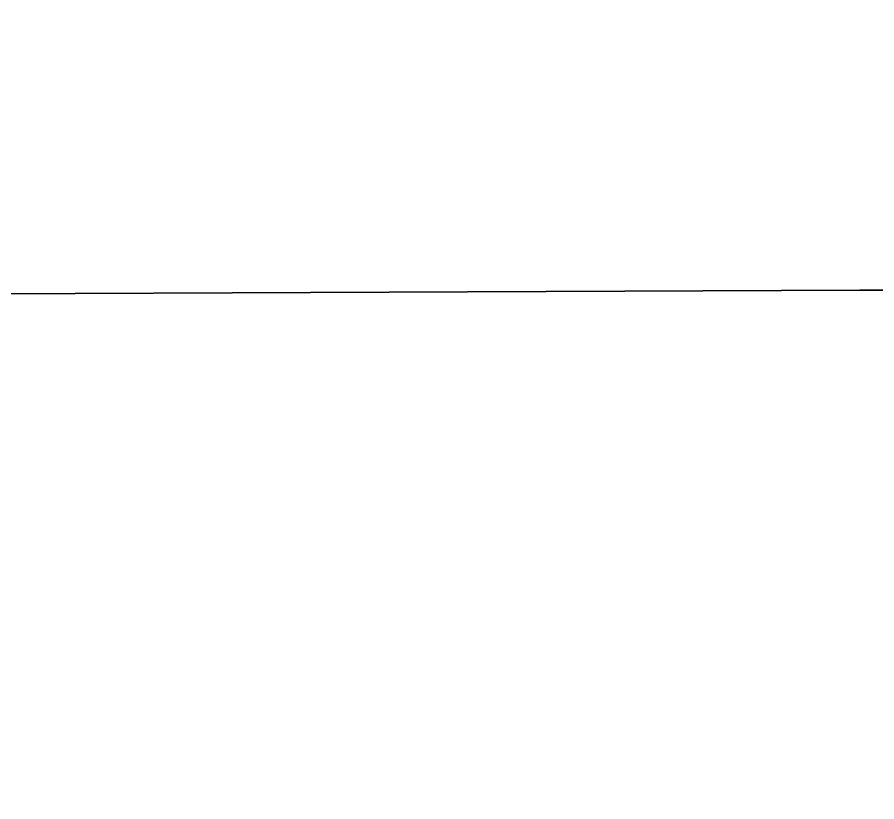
# Model space of a CAD drawing. Header units: millimetres. Extents: x 0 to 1796, y -943 to 816.
# Drawn here: x 568.774754 to 568.779677, y -501.545958 to -501.541463 of the extents above; entities that cross this region are included whole.
import ezdxf

# ---------------------------------------------------------------- set-up
doc = ezdxf.new("R2010")
doc.units = ezdxf.units.MM
doc.layers.add('Blocks', color=7, linetype='Continuous')
doc.layers.add('Blocks$Inner', color=7, linetype='Continuous', lineweight=25, true_color=0x007f00)
doc.layers.add('Blocks$Outline', color=7, linetype='Continuous', lineweight=35, true_color=0xff3f3f)

# ---------------------------------------------------------------- blocks, each defined once
blk = doc.blocks.new('Balcony Chair Top')
at = {"layer": 'Blocks$Inner'}
for points in [[(529.0778821, 211.9531806), (528.0686404, 211.9502949), (527.0606706, 211.9468829), (526.0534938, 211.9429436)], [(526.0534938, 211.9429436), (525.5497376, 211.9409733), (525.046329, 211.9388716), (524.5432082, 211.9366385)]]:
    blk.add_open_spline(points, degree=3, dxfattribs=at)
at = {"layer": 'Blocks$Outline'}
blk.add_open_spline([(559.3824255, 211.3620451), (559.3824757, 211.3661685), (559.3825259, 211.3702918), (559.3825761, 211.3744152), (559.385627, 211.5712761), (559.388841, 211.7681369), (559.3923773, 211.965013), (558.964346, 211.9650129), (558.1690698, 211.9650125), (557.877772, 211.9650124), (557.3724877, 211.9650122), (556.8672035, 211.965012), (556.3619193, 211.9650118), (555.3515276, 211.9650115), (554.3411359, 211.9650112), (553.3307443, 211.965011), (551.3099609, 211.9650105), (549.2891776, 211.9650102), (547.2683943, 211.96501), (545.2476109, 211.9650099), (543.2268275, 211.9650098), (541.2060442, 211.9650098), (540.1956525, 211.9650098), (539.1852608, 211.9650097), (538.1748691, 211.9650097), (537.9222712, 211.9650097), (537.6696732, 211.9650097), (537.4170753, 211.9650097), (537.1643665, 211.9650097), (536.9116624, 211.964985), (536.6589574, 211.9649234), (536.1530025, 211.9648002), (535.6471162, 211.964545), (535.1412385, 211.9641582), (534.1293194, 211.9633843), (533.118033, 211.9620837), (532.106902, 211.9602526), (531.0964353, 211.9584228), (530.0869216, 211.9560658), (529.0778821, 211.9531806), (528.0686404, 211.9502949), (527.0606706, 211.9468829), (526.0534938, 211.9429436), (525.5497376, 211.9409733), (525.046329, 211.9388716), (524.5432082, 211.9366385), (524.2915749, 211.9355216), (524.0400322, 211.9343718), (523.7885726, 211.9331893), (523.5997993, 211.9323016), (523.2229504, 211.930486), (523.034225, 211.9295813), (519.0135651, 211.9103055), (514.9910902, 211.8917841), (510.9665644, 211.8740129), (494.7150044, 211.8022505), (478.445673, 211.7427922), (462.143049, 211.6952983), (445.8595765, 211.6478601), (429.5684023, 211.612385), (413.2541312, 211.588564), (396.9409168, 211.5647445), (380.6187158, 211.552832), (364.2952548, 211.552832), (364.2952441, 211.552832), (364.2952334, 211.552832), (364.2952228, 211.552832)], degree=3, knots=[-57.012371, -57.012371, -57.012371, -57.012371, -57, -57, -57, -56, -56, -56, -55, -55, -55, -54, -54, -54, -53, -53, -53, -52, -52, -52, -51, -51, -51, -50, -50, -50, -49, -49, -49, -48, -48, -48, -47, -47, -47, -46, -46, -46, -45, -45, -45, -44, -44, -44, -43, -43, -43, -42, -42, -42, -41, -41, -41, -40, -40, -40, -39, -39, -39, -38, -38, -38, -37, -37, -37, -37, -37, -37, -37], dxfattribs=at)

msp = doc.modelspace()

# ---------------------------------------------------------------- block references
at = {"layer": 'Blocks'}
msp.add_blockref('Balcony Chair Top', (42.7260861, -713.4859712), dxfattribs=at)

doc.saveas('drawing.dxf')
